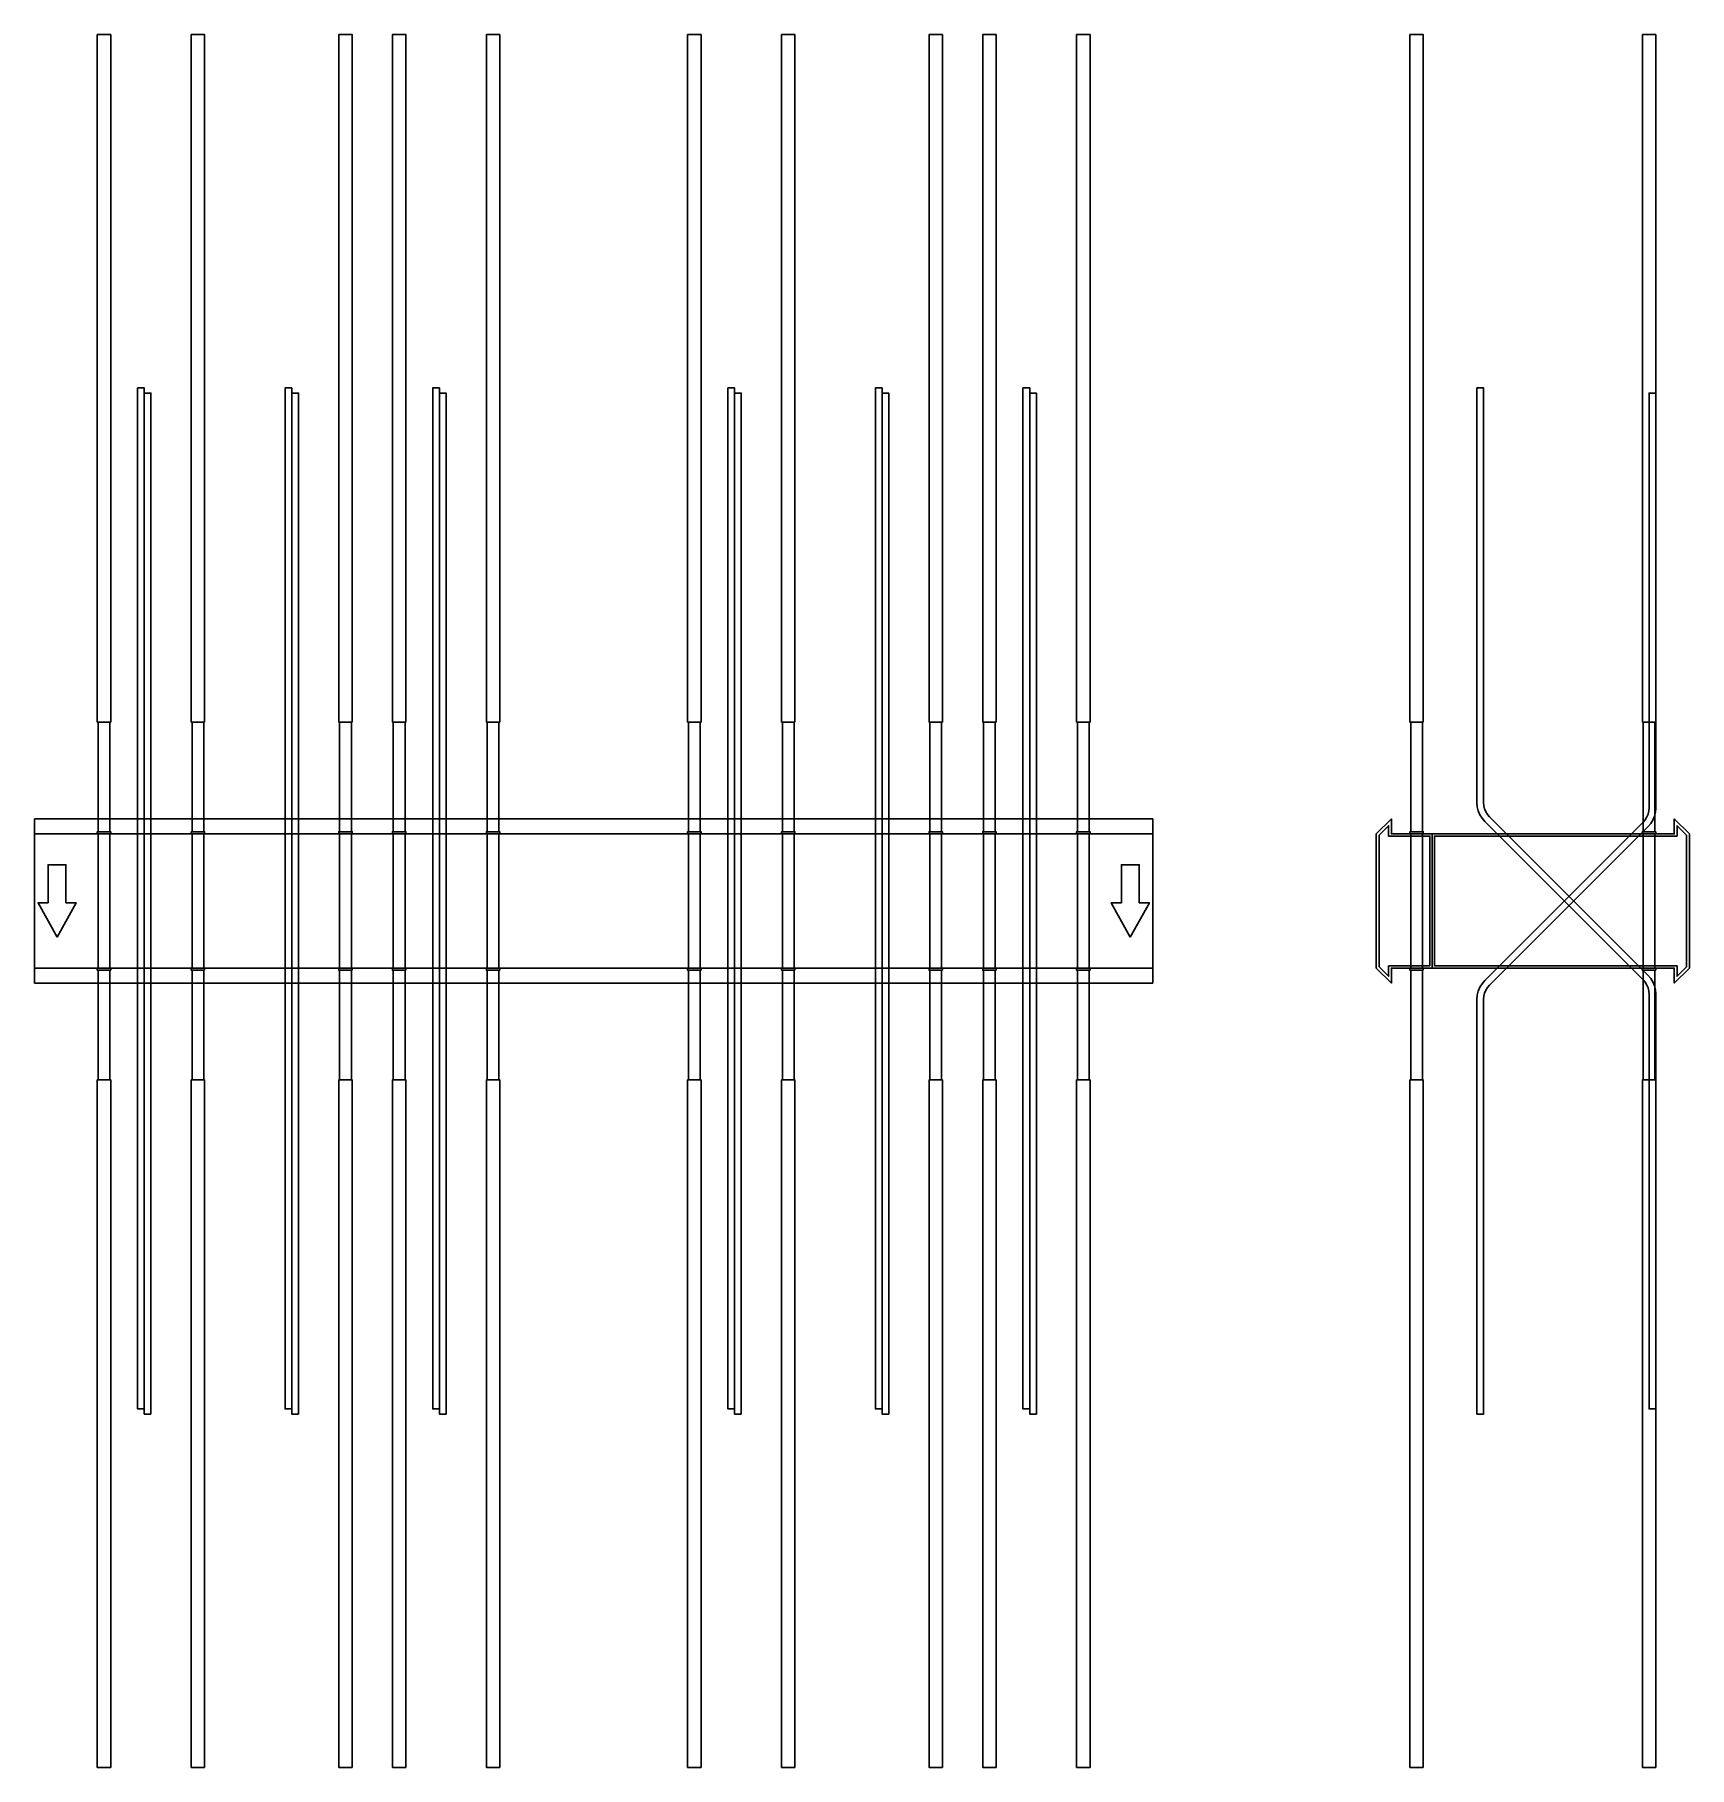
# Model space of a CAD drawing. Extents: x 0 to 1480, y -775 to 775.
import ezdxf

# ---------------------------------------------------------------- set-up
doc = ezdxf.new("R2010")
doc.units = 0
doc.layers.add('Halfen', color=7, linetype='CONTINUOUS')

msp = doc.modelspace()

# ---------------------------------------------------------------- linework, layer by layer
at = {"layer": 'Halfen', "color": 7}
for points in [[(68, 160), (68, 775), (56, 775), (56, 160)], [(152, 160), (152, 775), (140, 775), (140, 160)], [(284, 160), (284, 775), (272, 775), (272, 160)], [(332, 160), (332, 775), (320, 775), (320, 160)], [(416, 160), (416, 775), (404, 775), (404, 160)], [(596, 160), (596, 775), (584, 775), (584, 160)], [(680, 160), (680, 775), (668, 775), (668, 160)], [(812, 160), (812, 775), (800, 775), (800, 160)], [(860, 160), (860, 775), (848, 775), (848, 160)], [(944, 160), (944, 775), (932, 775), (932, 160)], [(1242, 160), (1242, 775), (1230, 775), (1230, 160)], [(1450, 160), (1450, 775), (1438, 775), (1438, 160)], [(98, -454.298), (98, 459.026), (92, 459.026), (92, -454.298)], [(104, -459.026), (104, 454.298), (98, 454.298), (98, -459.026)], [(230, -454.298), (230, 459.026), (224, 459.026), (224, -454.298)], [(236, -459.026), (236, 454.298), (230, 454.298), (230, -459.026)], [(362, -454.298), (362, 459.026), (356, 459.026), (356, -454.298)], [(368, -459.026), (368, 454.298), (362, 454.298), (362, -459.026)], [(626, -454.298), (626, 459.026), (620, 459.026), (620, -454.298)], [(632, -459.026), (632, 454.298), (626, 454.298), (626, -459.026)], [(758, -454.298), (758, 459.026), (752, 459.026), (752, -454.298)], [(764, -459.026), (764, 454.298), (758, 454.298), (758, -459.026)], [(890, -454.298), (890, 459.026), (884, 459.026), (884, -454.298)], [(896, -459.026), (896, 454.298), (890, 454.298), (890, -459.026)], [(1450, -454.298), (1450, -83.335), (1449.705, -79.58), (1448.825, -75.918), (1447.384, -72.439), (1445.416, -69.228), (1442.971, -66.364), (1301.272, 75.335), (1299.438, 77.482), (1297.962, 79.891), (1296.881, 82.5), (1296.222, 85.247), (1296, 88.062), (1296, 459.026), (1290, 459.026), (1290, 88.062), (1290.295, 84.308), (1291.175, 80.646), (1292.616, 77.167), (1294.584, 73.956), (1297.029, 71.092), (1438.728, -70.607), (1440.562, -72.754), (1442.038, -75.163), (1443.119, -77.772), (1443.778, -80.519), (1444, -83.335), (1444, -454.298)], [(1290, -459.026), (1290, -88.062), (1290.295, -84.308), (1291.175, -80.646), (1292.616, -77.167), (1294.584, -73.956), (1297.029, -71.092), (1438.728, 70.607), (1440.562, 72.754), (1442.038, 75.163), (1443.119, 77.772), (1443.778, 80.519), (1444, 83.335), (1444, 454.298), (1450, 454.298), (1450, 83.335), (1449.705, 79.58), (1448.825, 75.918), (1447.384, 72.439), (1445.416, 69.228), (1442.971, 66.364), (1301.272, -75.334), (1299.438, -77.482), (1297.962, -79.891), (1296.881, -82.5), (1296.222, -85.247), (1296, -88.062), (1296, -459.026)], [(67.25, 62), (67.25, 160), (56.75, 160), (56.75, 62)], [(151.25, 62), (151.25, 160), (140.75, 160), (140.75, 62)], [(283.25, 62), (283.25, 160), (272.75, 160), (272.75, 62)], [(331.25, 62), (331.25, 160), (320.75, 160), (320.75, 62)], [(415.25, 62), (415.25, 160), (404.75, 160), (404.75, 62)], [(595.25, 62), (595.25, 160), (584.75, 160), (584.75, 62)], [(679.25, 62), (679.25, 160), (668.75, 160), (668.75, 62)], [(811.25, 62), (811.25, 160), (800.75, 160), (800.75, 62)], [(859.25, 62), (859.25, 160), (848.75, 160), (848.75, 62)], [(943.25, 62), (943.25, 160), (932.75, 160), (932.75, 62)], [(1241.25, 62), (1241.25, 160), (1230.75, 160), (1230.75, 62)], [(1449.25, 62), (1449.25, 160), (1438.75, 160), (1438.75, 62)], [(0, -73.5), (1000, -73.5), (1000, 73.5), (0, 73.5)], [(68, 60), (68, 62), (56, 62), (56, 60)], [(152, 60), (152, 62), (140, 62), (140, 60)], [(284, 60), (284, 62), (272, 62), (272, 60)], [(332, 60), (332, 62), (320, 62), (320, 60)], [(416, 60), (416, 62), (404, 62), (404, 60)], [(596, 60), (596, 62), (584, 62), (584, 60)], [(680, 60), (680, 62), (668, 62), (668, 60)], [(812, 60), (812, 62), (800, 62), (800, 60)], [(860, 60), (860, 62), (848, 62), (848, 60)], [(944, 60), (944, 62), (932, 62), (932, 60)], [(1250, -60), (1250, 60), (1213.5, 60), (1213.5, 73.5), (1200, 60), (1200, -60), (1213.5, -73.5), (1213.5, -60)], [(1248, -58), (1248, 58), (1211, 58), (1211, 67.25), (1202.5, 58.75), (1202.5, -58.75), (1211, -67.25), (1211, -58)], [(1242, 60), (1242, 62), (1230, 62), (1230, 60)], [(1480, -60), (1480, 60), (1466.5, 73.5), (1466.5, 60), (1250, 60), (1250, -60), (1466.5, -60), (1466.5, -73.5)], [(1477.5, -58.75), (1477.5, 58.75), (1469, 67.25), (1469, 58), (1252, 58), (1252, -58), (1469, -58), (1469, -67.25)], [(1450, 60), (1450, 62), (1438, 62), (1438, 60)], [(0, -60), (1000, -60), (1000, 60), (0, 60)], [(67.25, -60), (67.25, 60), (56.75, 60), (56.75, -60)], [(151.25, -60), (151.25, 60), (140.75, 60), (140.75, -60)], [(283.25, -60), (283.25, 60), (272.75, 60), (272.75, -60)], [(331.25, -60), (331.25, 60), (320.75, 60), (320.75, -60)], [(415.25, -60), (415.25, 60), (404.75, 60), (404.75, -60)], [(595.25, -60), (595.25, 60), (584.75, 60), (584.75, -60)], [(679.25, -60), (679.25, 60), (668.75, 60), (668.75, -60)], [(811.25, -60), (811.25, 60), (800.75, 60), (800.75, -60)], [(859.25, -60), (859.25, 60), (848.75, 60), (848.75, -60)], [(943.25, -60), (943.25, 60), (932.75, 60), (932.75, -60)], [(1241.25, -60), (1241.25, 60), (1230.75, 60), (1230.75, -60)], [(1449.25, -60), (1449.25, 60), (1438.75, 60), (1438.75, -60)], [(20, -32.5), (37, -1.5), (28, -1.5), (28, 32.5), (12, 32.5), (12, -1.5), (3, -1.5)], [(980, -32.5), (997, -1.5), (988, -1.5), (988, 32.5), (972, 32.5), (972, -1.5), (963, -1.5)], [(68, -62), (68, -60), (56, -60), (56, -62)], [(67.25, -160), (67.25, -62), (56.75, -62), (56.75, -160)], [(152, -62), (152, -60), (140, -60), (140, -62)], [(151.25, -160), (151.25, -62), (140.75, -62), (140.75, -160)], [(284, -62), (284, -60), (272, -60), (272, -62)], [(283.25, -160), (283.25, -62), (272.75, -62), (272.75, -160)], [(332, -62), (332, -60), (320, -60), (320, -62)], [(331.25, -160), (331.25, -62), (320.75, -62), (320.75, -160)], [(416, -62), (416, -60), (404, -60), (404, -62)], [(415.25, -160), (415.25, -62), (404.75, -62), (404.75, -160)], [(596, -62), (596, -60), (584, -60), (584, -62)], [(595.25, -160), (595.25, -62), (584.75, -62), (584.75, -160)], [(680, -62), (680, -60), (668, -60), (668, -62)], [(679.25, -160), (679.25, -62), (668.75, -62), (668.75, -160)], [(812, -62), (812, -60), (800, -60), (800, -62)], [(811.25, -160), (811.25, -62), (800.75, -62), (800.75, -160)], [(860, -62), (860, -60), (848, -60), (848, -62)], [(859.25, -160), (859.25, -62), (848.75, -62), (848.75, -160)], [(944, -62), (944, -60), (932, -60), (932, -62)], [(943.25, -160), (943.25, -62), (932.75, -62), (932.75, -160)], [(1242, -62), (1242, -60), (1230, -60), (1230, -62)], [(1241.25, -160), (1241.25, -62), (1230.75, -62), (1230.75, -160)], [(1450, -62), (1450, -60), (1438, -60), (1438, -62)], [(1449.25, -160), (1449.25, -62), (1438.75, -62), (1438.75, -160)], [(68, -775), (68, -160), (56, -160), (56, -775)], [(152, -775), (152, -160), (140, -160), (140, -775)], [(284, -775), (284, -160), (272, -160), (272, -775)], [(332, -775), (332, -160), (320, -160), (320, -775)], [(416, -775), (416, -160), (404, -160), (404, -775)], [(596, -775), (596, -160), (584, -160), (584, -775)], [(680, -775), (680, -160), (668, -160), (668, -775)], [(812, -775), (812, -160), (800, -160), (800, -775)], [(860, -775), (860, -160), (848, -160), (848, -775)], [(944, -775), (944, -160), (932, -160), (932, -775)], [(1242, -775), (1242, -160), (1230, -160), (1230, -775)], [(1450, -775), (1450, -160), (1438, -160), (1438, -775)]]:
    msp.add_lwpolyline(points, close=True, dxfattribs=at)

doc.saveas('drawing.dxf')
